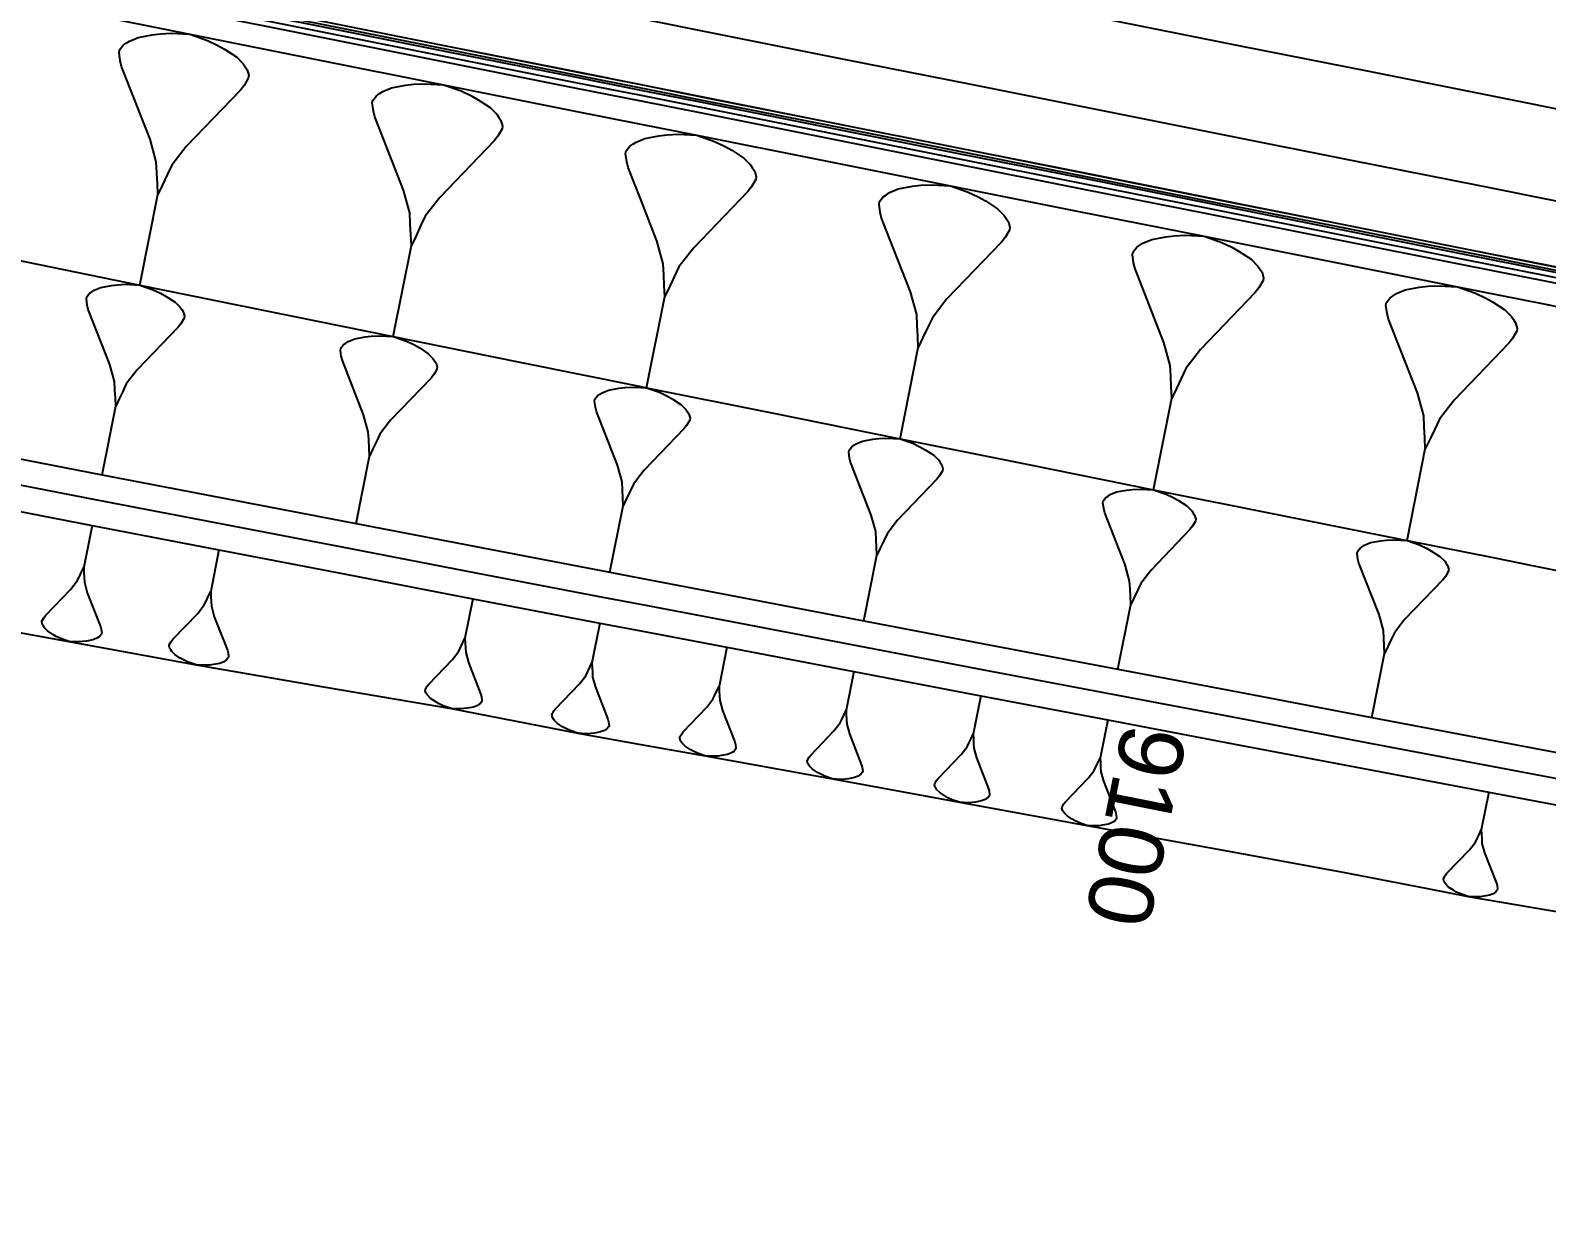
# Model space of a CAD drawing. Extents: x 389565 to 391267, y 804651 to 804848.
# Drawn here: x 389676.4 to 389735, y 804752.8 to 804799 of the extents above; entities that cross this region are included whole.
import ezdxf
from ezdxf.enums import TextEntityAlignment as Align

# ---------------------------------------------------------------- set-up
doc = ezdxf.new("R2010")
doc.units = 0
doc.layers.get('0').update_dxf_attribs({"linetype": 'CONTINUOUS'})
doc.styles.add('ARIAL', font='ARIAL.FON')

msp = doc.modelspace()

# ---------------------------------------------------------------- linework, layer by layer
at = {"color": 7}
for p, q in [((389680.5582, 804798.7254), (389681.0979, 804798.8258)), ((389681.0979, 804798.8258), (389681.4178, 804798.8661)), ((389681.4178, 804798.8661), (389681.8376, 804798.8864)), ((389681.8376, 804798.8864), (389682.5574, 804798.847)), ((389682.5574, 804798.847), (389683.2374, 804798.6077)), ((389679.8189, 804798.1449), (389679.8388, 804798.2449)), ((389679.8388, 804798.2449), (389679.9786, 804798.425)), ((389679.9786, 804798.425), (389680.0985, 804798.5051)), ((389680.0985, 804798.5051), (389680.2184, 804798.5851)), ((389680.2184, 804798.5851), (389680.5582, 804798.7254)), ((389683.2374, 804798.6077), (389683.6175, 804798.4281)), ((389683.6175, 804798.4281), (389683.8975, 804798.2683)), ((389683.8975, 804798.2683), (389684.3576, 804797.9688)), ((389679.8592, 804797.8251), (389679.8189, 804798.1449)), ((389679.9194, 804797.6052), (389679.8592, 804797.8251)), ((389681.0214, 804794.7871), (389679.9194, 804797.6052)), ((389684.3576, 804797.9688), (389684.6177, 804797.7091)), ((389684.6177, 804797.7091), (389684.6978, 804797.5892)), ((389684.8181, 804797.1495), (389684.6584, 804796.8694)), ((389684.6978, 804797.5892), (389684.7779, 804797.4693)), ((389684.7779, 804797.4693), (389684.838, 804797.2495)), ((389684.838, 804797.2495), (389684.8181, 804797.1495)), ((389684.5186, 804796.6894), (389682.4212, 804794.5083)), ((389684.6584, 804796.8694), (389684.5186, 804796.6894)), ((389689.6361, 804796.2898), (389689.7765, 804796.4705)), ((389689.7765, 804796.4705), (389689.8968, 804796.5509)), ((389689.8968, 804796.5509), (389690.0171, 804796.6313)), ((389690.0171, 804796.6313), (389690.3582, 804796.772)), ((389690.3582, 804796.772), (389690.8999, 804796.8728)), ((389690.8999, 804796.8728), (389691.221, 804796.9132)), ((389691.221, 804796.9132), (389691.6424, 804796.9337)), ((389691.6424, 804796.9337), (389692.3649, 804796.8941)), ((389692.3649, 804796.8941), (389693.0474, 804796.6539)), ((389693.0474, 804796.6539), (389693.4289, 804796.4736)), ((389693.4289, 804796.4736), (389693.71, 804796.3133)), ((389689.6161, 804796.1894), (389689.6361, 804796.2898)), ((389689.6566, 804795.8684), (389689.6161, 804796.1894)), ((389689.7169, 804795.6477), (389689.6566, 804795.8684)), ((389693.71, 804796.3133), (389694.1718, 804796.0127)), ((389694.1718, 804796.0127), (389694.4329, 804795.752)), ((389690.8231, 804792.819), (389689.7169, 804795.6477)), ((389694.4329, 804795.752), (389694.5133, 804795.6316)), ((389694.5133, 804795.6316), (389694.5936, 804795.5113)), ((389694.5936, 804795.5113), (389694.654, 804795.2906)), ((389694.654, 804795.2906), (389694.6341, 804795.1902)), ((389681.262, 804793.9075), (389681.0214, 804794.7871)), ((389694.3334, 804794.7284), (389692.2281, 804792.5392)), ((389694.4737, 804794.9092), (389694.3334, 804794.7284)), ((389694.6341, 804795.1902), (389694.4737, 804794.9092)), ((389699.6968, 804794.597), (389699.8175, 804794.6776)), ((389699.8175, 804794.6776), (389700, 804794.7529)), ((389700, 804794.7529), (389700.1596, 804794.8188)), ((389700.1596, 804794.8188), (389700.703, 804794.9199)), ((389700.703, 804794.9199), (389701.025, 804794.9604)), ((389701.025, 804794.9604), (389701.4477, 804794.9809)), ((389701.4477, 804794.9809), (389702.1724, 804794.9412)), ((389702.1724, 804794.9412), (389702.8569, 804794.7003)), ((389702.8569, 804794.7003), (389703.2395, 804794.5195)), ((389682.4212, 804794.5083), (389681.8619, 804793.7881)), ((389699.4154, 804794.2344), (389699.4354, 804794.3351)), ((389699.4559, 804793.9124), (389699.4154, 804794.2344)), ((389699.4354, 804794.3351), (389699.5761, 804794.5164)), ((389699.5761, 804794.5164), (389699.6968, 804794.597)), ((389703.2395, 804794.5195), (389703.5215, 804794.3587)), ((389703.5215, 804794.3587), (389703.9847, 804794.0571)), ((389681.2824, 804793.4877), (389681.262, 804793.9075)), ((389681.8619, 804793.7881), (389681.6823, 804793.4081)), ((389699.5165, 804793.691), (389699.4559, 804793.9124)), ((389700, 804792.4545), (389699.5165, 804793.691)), ((389703.9847, 804794.0571), (389704.2466, 804793.7957)), ((389704.2466, 804793.7957), (389704.3272, 804793.675)), ((389704.3272, 804793.675), (389704.4078, 804793.5543)), ((389704.4078, 804793.5543), (389704.4684, 804793.3329)), ((389681.3027, 804793.0679), (389681.2824, 804793.4877)), ((389681.3231, 804792.648), (389681.3027, 804793.0679)), ((389681.5027, 804793.028), (389681.3231, 804792.648)), ((389681.6823, 804793.4081), (389681.5027, 804793.028)), ((389704.2875, 804792.9503), (389704.1468, 804792.769)), ((389704.4483, 804793.2322), (389704.2875, 804792.9503)), ((389704.4684, 804793.3329), (389704.4483, 804793.2322)), ((389709.9625, 804792.8656), (389710.5071, 804792.9669)), ((389710.5071, 804792.9669), (389710.8299, 804793.0076)), ((389710.8299, 804793.0076), (389711.2535, 804793.0281)), ((389711.2535, 804793.0281), (389711.9798, 804792.9884)), ((389711.9798, 804792.9884), (389712.6659, 804792.7469)), ((389680.6263, 804789.1486), (389681.3231, 804792.648)), ((389691.0646, 804791.9362), (389690.8231, 804792.819)), ((389692.2281, 804792.5392), (389691.6668, 804791.8163)), ((389700.6259, 804790.8539), (389700, 804792.4545)), ((389704.1468, 804792.769), (389702.0351, 804790.5732)), ((389709.2166, 804792.2799), (389709.2366, 804792.3808)), ((389709.2366, 804792.3808), (389709.3777, 804792.5625)), ((389709.3777, 804792.5625), (389709.4987, 804792.6433)), ((389709.4987, 804792.6433), (389709.6197, 804792.7241)), ((389709.6197, 804792.7241), (389709.9625, 804792.8656)), ((389712.6659, 804792.7469), (389713.0494, 804792.5656)), ((389713.0494, 804792.5656), (389713.332, 804792.4045)), ((389713.332, 804792.4045), (389713.7962, 804792.1022)), ((389691.0851, 804791.5148), (389691.0646, 804791.9362)), ((389691.6668, 804791.8163), (389691.4865, 804791.4348)), ((389709.2572, 804791.9572), (389709.2166, 804792.2799)), ((389709.3179, 804791.7353), (389709.2572, 804791.9572)), ((389713.7962, 804792.1022), (389714.0587, 804791.8402)), ((389714.0587, 804791.8402), (389714.1395, 804791.7192)), ((389691.1055, 804791.0933), (389691.0851, 804791.5148)), ((389691.4865, 804791.4348), (389691.3062, 804791.0534)), ((389710.4299, 804788.8917), (389709.3179, 804791.7353)), ((389714.2609, 804791.2755), (389714.0998, 804790.9929)), ((389714.1395, 804791.7192), (389714.2203, 804791.5982)), ((389714.2203, 804791.5982), (389714.281, 804791.3764)), ((389714.281, 804791.3764), (389714.2609, 804791.2755)), ((389690.4265, 804787.1594), (389691.1259, 804790.6719)), ((389691.1259, 804790.6719), (389691.1055, 804791.0933)), ((389691.3062, 804791.0534), (389691.1259, 804790.6719)), ((389700.8682, 804789.9684), (389700.6259, 804790.8539)), ((389702.0351, 804790.5732), (389701.4722, 804789.8481)), ((389713.9587, 804790.8112), (389711.8423, 804788.6104)), ((389714.0998, 804790.9929), (389713.9587, 804790.8112)), ((389719.0399, 804790.427), (389719.1812, 804790.609)), ((389719.1812, 804790.609), (389719.3023, 804790.6899)), ((389719.3023, 804790.6899), (389719.4235, 804790.7708)), ((389719.4235, 804790.7708), (389719.7668, 804790.9125)), ((389719.7668, 804790.9125), (389720.3123, 804791.014)), ((389720.3123, 804791.014), (389720.6356, 804791.0547)), ((389720.6356, 804791.0547), (389721.0599, 804791.0753)), ((389721.0599, 804791.0753), (389721.7873, 804791.0355)), ((389721.7873, 804791.0355), (389722.4745, 804790.7936)), ((389722.4745, 804790.7936), (389722.8585, 804790.6121)), ((389722.8585, 804790.6121), (389723.1415, 804790.4507)), ((389719.0197, 804790.326), (389719.0399, 804790.427)), ((389719.0604, 804790.0027), (389719.0197, 804790.326)), ((389719.1212, 804789.7805), (389719.0604, 804790.0027)), ((389723.1415, 804790.4507), (389723.6065, 804790.148)), ((389723.6065, 804790.148), (389723.8694, 804789.8855)), ((389700.8887, 804789.5457), (389700.8682, 804789.9684)), ((389700.9092, 804789.123), (389700.8887, 804789.5457)), ((389701.2913, 804789.4656), (389701.1105, 804789.083)), ((389701.4722, 804789.8481), (389701.2913, 804789.4656)), ((389720.2349, 804786.9325), (389719.1212, 804789.7805)), ((389723.8694, 804789.8855), (389723.9503, 804789.7644)), ((389723.9503, 804789.7644), (389724.0312, 804789.6432)), ((389724.0312, 804789.6432), (389724.092, 804789.421)), ((389724.092, 804789.421), (389724.0719, 804789.32)), ((389678.5707, 804788.6933), (389678.6764, 804788.8295)), ((389678.6764, 804788.8295), (389678.7671, 804788.89)), ((389678.7671, 804788.89), (389678.8577, 804788.9505)), ((389678.8577, 804788.9505), (389679.1146, 804789.0566)), ((389679.1146, 804789.0566), (389679.5227, 804789.1325)), ((389679.5227, 804789.1325), (389679.7646, 804789.163)), ((389679.7646, 804789.163), (389680.082, 804789.1783)), ((389680.082, 804789.1783), (389680.6263, 804789.1486)), ((389680.6263, 804789.1486), (389681.1404, 804788.9676)), ((389681.1404, 804788.9676), (389681.4277, 804788.8318)), ((389681.4277, 804788.8318), (389681.6395, 804788.711)), ((389700.9297, 804788.7004), (389700.9092, 804789.123)), ((389701.1105, 804789.083), (389700.9297, 804788.7004)), ((389710.6727, 804788.0042), (389710.4299, 804788.8917)), ((389723.7692, 804788.855), (389721.6495, 804786.6508)), ((389723.9105, 804789.0369), (389723.7692, 804788.855)), ((389724.0719, 804789.32), (389723.9105, 804789.0369)), ((389729.1077, 804788.7367), (389729.229, 804788.8177)), ((389729.229, 804788.8177), (389729.5726, 804788.9596)), ((389729.5726, 804788.9596), (389730.1186, 804789.0611)), ((389730.1186, 804789.0611), (389730.4421, 804789.1018)), ((389730.4421, 804789.1018), (389730.8667, 804789.1224)), ((389730.8667, 804789.1224), (389731.5947, 804789.0826)), ((389731.5947, 804789.0826), (389732.2825, 804788.8405)), ((389732.2825, 804788.8405), (389732.6669, 804788.6588)), ((389678.5556, 804788.6177), (389678.5707, 804788.6933)), ((389678.5861, 804788.3759), (389678.5556, 804788.6177)), ((389678.6316, 804788.2096), (389678.5861, 804788.3759)), ((389681.6395, 804788.711), (389681.9874, 804788.4845)), ((389681.9874, 804788.4845), (389682.1841, 804788.2882)), ((389682.1841, 804788.2882), (389682.2446, 804788.1975)), ((389700.2281, 804785.1773), (389700.9297, 804788.7004)), ((389711.8423, 804788.6104), (389711.278, 804787.8837)), ((389728.8249, 804788.3725), (389728.8451, 804788.4736)), ((389728.8657, 804788.049), (389728.8249, 804788.3725)), ((389728.8451, 804788.4736), (389728.9865, 804788.6557)), ((389728.9865, 804788.6557), (389729.1077, 804788.7367)), ((389732.6669, 804788.6588), (389732.9501, 804788.4973)), ((389732.9501, 804788.4973), (389733.4155, 804788.1944)), ((389679.4648, 804786.0788), (389678.6316, 804788.2096)), ((389682.2148, 804787.6533), (389682.1091, 804787.5171)), ((389682.3356, 804787.865), (389682.2148, 804787.6533)), ((389682.2446, 804788.1975), (389682.3052, 804788.1069)), ((389682.3052, 804788.1069), (389682.3507, 804787.9406)), ((389682.3507, 804787.9406), (389682.3356, 804787.865)), ((389710.6932, 804787.5806), (389710.6727, 804788.0042)), ((389711.278, 804787.8837), (389711.0968, 804787.5002)), ((389728.9265, 804787.8266), (389728.8657, 804788.049)), ((389730.0411, 804784.9762), (389728.9265, 804787.8266)), ((389733.4155, 804788.1944), (389733.6786, 804787.9317)), ((389733.6786, 804787.9317), (389733.7596, 804787.8104)), ((389733.7596, 804787.8104), (389733.8405, 804787.6892)), ((389733.8405, 804787.6892), (389733.9014, 804787.4668)), ((389682.1091, 804787.5171), (389680.5232, 804785.868)), ((389688.6817, 804786.964), (389688.9352, 804787.0687)), ((389688.9352, 804787.0687), (389689.3378, 804787.1436)), ((389689.3378, 804787.1436), (389689.5764, 804787.1736)), ((389689.5764, 804787.1736), (389689.8896, 804787.1888)), ((389689.8896, 804787.1888), (389690.4265, 804787.1594)), ((389690.4265, 804787.1594), (389690.9337, 804786.9809)), ((389710.7138, 804787.157), (389710.6932, 804787.5806)), ((389710.7343, 804786.7333), (389710.7138, 804787.157)), ((389710.9155, 804787.1168), (389710.7343, 804786.7333)), ((389711.0968, 804787.5002), (389710.9155, 804787.1168)), ((389733.7197, 804787.0824), (389733.5783, 804786.9003)), ((389733.8813, 804787.3657), (389733.7197, 804787.0824)), ((389733.9014, 804787.4668), (389733.8813, 804787.3657)), ((389688.3837, 804786.6357), (389688.3986, 804786.7103)), ((389688.4137, 804786.3971), (389688.3837, 804786.6357)), ((389688.3986, 804786.7103), (389688.5028, 804786.8446)), ((389688.5028, 804786.8446), (389688.5923, 804786.9043)), ((389688.5923, 804786.9043), (389688.6817, 804786.964)), ((389690.9337, 804786.9809), (389691.2172, 804786.8469)), ((389691.2172, 804786.8469), (389691.4261, 804786.7277)), ((389691.4261, 804786.7277), (389691.7693, 804786.5043)), ((389691.7693, 804786.5043), (389691.9634, 804786.3106)), ((389710.0312, 804783.2022), (389710.7343, 804786.7333)), ((389720.4781, 804786.0437), (389720.2349, 804786.9325)), ((389721.6495, 804786.6508), (389721.0844, 804785.9229)), ((389733.5783, 804786.9003), (389731.4569, 804784.6943)), ((389679.6468, 804785.4138), (389679.4648, 804786.0788)), ((389688.4586, 804786.2331), (389688.4137, 804786.3971)), ((389689.2807, 804784.1309), (389688.4586, 804786.2331)), ((389691.9634, 804786.3106), (389692.0231, 804786.2211)), ((389692.1129, 804785.8931), (389691.9937, 804785.6842)), ((389692.0231, 804786.2211), (389692.0828, 804786.1317)), ((389692.0828, 804786.1317), (389692.1277, 804785.9677)), ((389692.1277, 804785.9677), (389692.1129, 804785.8931)), ((389720.4987, 804785.6194), (389720.4781, 804786.0437)), ((389721.0844, 804785.9229), (389720.9029, 804785.5389)), ((389679.6622, 804785.0963), (389679.6468, 804785.4138)), ((389680.1004, 804785.3234), (389679.9646, 804785.0361)), ((389680.5232, 804785.868), (389680.1004, 804785.3234)), ((389691.8894, 804785.5499), (389690.3248, 804783.9229)), ((389691.9937, 804785.6842), (389691.8894, 804785.5499)), ((389720.5193, 804785.1951), (389720.4987, 804785.6194)), ((389720.9029, 804785.5389), (389720.7214, 804785.1548)), ((389679.6776, 804784.7789), (389679.6622, 804785.0963)), ((389679.6929, 804784.4614), (389679.6776, 804784.7789)), ((389679.8288, 804784.7488), (389679.6929, 804784.4614)), ((389679.9646, 804785.0361), (389679.8288, 804784.7488)), ((389698.2132, 804784.6607), (389698.2278, 804784.7343)), ((389698.2278, 804784.7343), (389698.3307, 804784.8668)), ((389698.3307, 804784.8668), (389698.4189, 804784.9257)), ((389698.4189, 804784.9257), (389698.5071, 804784.9846)), ((389698.5071, 804784.9846), (389698.7571, 804785.0878)), ((389698.7571, 804785.0878), (389699.1542, 804785.1617)), ((389699.1542, 804785.1617), (389699.3896, 804785.1913)), ((389699.3896, 804785.1913), (389699.6985, 804785.2063)), ((389699.6985, 804785.2063), (389700, 804785.1898)), ((389700, 804785.1898), (389700.2281, 804785.1773)), ((389700.2281, 804785.1773), (389700.7285, 804785.0012)), ((389700.7285, 804785.0012), (389701.0081, 804784.869)), ((389701.0081, 804784.869), (389701.2141, 804784.7515)), ((389701.2141, 804784.7515), (389701.5527, 804784.5311)), ((389719.8356, 804781.2343), (389720.5398, 804784.7708)), ((389720.5398, 804784.7708), (389720.5193, 804785.1951)), ((389720.7214, 804785.1548), (389720.5398, 804784.7708)), ((389730.2845, 804784.0867), (389730.0411, 804784.9762)), ((389679.1661, 804781.8154), (389679.6929, 804784.4614)), ((389689.4602, 804783.4748), (389689.2807, 804784.1309)), ((389698.2428, 804784.4254), (389698.2132, 804784.6607)), ((389698.2871, 804784.2636), (389698.2428, 804784.4254)), ((389699.0979, 804782.19), (389698.2871, 804784.2636)), ((389701.5527, 804784.5311), (389701.7441, 804784.34)), ((389701.7441, 804784.34), (389701.803, 804784.2518)), ((389701.803, 804784.2518), (389701.8619, 804784.1636)), ((389701.8619, 804784.1636), (389701.9062, 804784.0018)), ((389731.4569, 804784.6943), (389730.8913, 804783.9659)), ((389690.3248, 804783.9229), (389689.9077, 804783.3857)), ((389701.6712, 804783.5897), (389700.1279, 804781.9849)), ((389701.774, 804783.7222), (389701.6712, 804783.5897)), ((389701.8915, 804783.9283), (389701.774, 804783.7222)), ((389701.9062, 804784.0018), (389701.8915, 804783.9283)), ((389730.3051, 804783.662), (389730.2845, 804784.0867)), ((389730.3257, 804783.2374), (389730.3051, 804783.662)), ((389730.7096, 804783.5815), (389730.5279, 804783.1971)), ((389730.8913, 804783.9659), (389730.7096, 804783.5815)), ((389689.4754, 804783.1616), (389689.4602, 804783.4748)), ((389689.4905, 804782.8484), (389689.4754, 804783.1616)), ((389689.7737, 804783.1022), (389689.6397, 804782.8187)), ((389689.9077, 804783.3857), (389689.7737, 804783.1022)), ((389708.1599, 804782.896), (389708.2469, 804782.9541)), ((389708.2469, 804782.9541), (389708.3339, 804783.0122)), ((389708.3339, 804783.0122), (389708.5805, 804783.114)), ((389708.5805, 804783.114), (389708.9721, 804783.1868)), ((389708.9721, 804783.1868), (389709.2042, 804783.216)), ((389709.2042, 804783.216), (389709.5089, 804783.2308)), ((389709.5089, 804783.2308), (389710.0312, 804783.2022)), ((389710.0312, 804783.2022), (389710.5246, 804783.0286)), ((389710.5246, 804783.0286), (389710.8004, 804782.8982)), ((389730.3463, 804782.8128), (389730.3257, 804783.2374)), ((389730.5279, 804783.1971), (389730.3463, 804782.8128)), ((389688.9859, 804779.9248), (389689.5057, 804782.5352)), ((389689.5057, 804782.5352), (389689.4905, 804782.8484)), ((389689.6397, 804782.8187), (389689.5057, 804782.5352)), ((389708.044, 804782.6928), (389708.0585, 804782.7653)), ((389708.0733, 804782.4607), (389708.044, 804782.6928)), ((389708.0585, 804782.7653), (389708.1599, 804782.896)), ((389708.1169, 804782.3011), (389708.0733, 804782.4607)), ((389710.8004, 804782.8982), (389711.0036, 804782.7823)), ((389711.0036, 804782.7823), (389711.3374, 804782.565)), ((389711.3374, 804782.565), (389711.5262, 804782.3766)), ((389711.5262, 804782.3766), (389711.5843, 804782.2896)), ((389729.6415, 804779.2733), (389730.3463, 804782.8128)), ((389699.275, 804781.5429), (389699.0979, 804782.19)), ((389700, 804781.8203), (389699.7164, 804781.455)), ((389700.1279, 804781.9849), (389700, 804781.8203)), ((389708.9166, 804780.2562), (389708.1169, 804782.3011)), ((389711.5557, 804781.7673), (389711.4543, 804781.6366)), ((389711.6716, 804781.9705), (389711.5557, 804781.7673)), ((389711.5843, 804782.2896), (389711.6424, 804782.2026)), ((389711.6424, 804782.2026), (389711.686, 804782.043)), ((389711.686, 804782.043), (389711.6716, 804781.9705)), ((389699.29, 804781.234), (389699.275, 804781.5429)), ((389699.3049, 804780.925), (389699.29, 804781.234)), ((389699.7164, 804781.455), (389699.5842, 804781.1754)), ((389711.4543, 804781.6366), (389709.9323, 804780.054)), ((389718.4052, 804781.1472), (389718.7914, 804781.2191)), ((389718.7914, 804781.2191), (389719.0203, 804781.2479)), ((389719.0203, 804781.2479), (389719.3206, 804781.2624)), ((389719.3206, 804781.2624), (389719.8356, 804781.2343)), ((389719.8356, 804781.2343), (389720.3221, 804781.063)), ((389698.8072, 804778.0413), (389699.3199, 804780.6161)), ((389699.3199, 804780.6161), (389699.3049, 804780.925)), ((389699.4521, 804780.8957), (389699.3199, 804780.6161)), ((389699.5842, 804781.1754), (389699.4521, 804780.8957)), ((389717.8763, 804780.7319), (389717.8906, 804780.8035)), ((389717.9051, 804780.5031), (389717.8763, 804780.7319)), ((389717.8906, 804780.8035), (389717.9906, 804780.9323)), ((389717.9906, 804780.9323), (389718.0764, 804780.9896)), ((389718.0764, 804780.9896), (389718.1621, 804781.0469)), ((389718.1621, 804781.0469), (389718.4052, 804781.1472)), ((389720.3221, 804781.063), (389720.594, 804780.9345)), ((389720.594, 804780.9345), (389720.7944, 804780.8202)), ((389720.7944, 804780.8202), (389721.1236, 804780.6059)), ((389721.1236, 804780.6059), (389721.3097, 804780.4201)), ((389709.0912, 804779.618), (389708.9166, 804780.2562)), ((389709.9323, 804780.054), (389709.5265, 804779.5313)), ((389717.9482, 804780.3458), (389717.9051, 804780.5031)), ((389718.7366, 804778.3295), (389717.9482, 804780.3458)), ((389721.3097, 804780.4201), (389721.367, 804780.3344)), ((389721.4531, 804780.0197), (389721.3388, 804779.8194)), ((389721.367, 804780.3344), (389721.4243, 804780.2486)), ((389721.4243, 804780.2486), (389721.4673, 804780.0913)), ((389721.4673, 804780.0913), (389721.4531, 804780.0197)), ((389678.7755, 804779.8539), (389678.4534, 804778.2364)), ((389709.106, 804779.3134), (389709.0912, 804779.618)), ((389709.5265, 804779.5313), (389709.3962, 804779.2556)), ((389721.2388, 804779.6905), (389719.7381, 804778.1301)), ((389721.3388, 804779.8194), (389721.2388, 804779.6905)), ((389683.6852, 804778.9078), (389683.3659, 804777.3037)), ((389709.1207, 804779.0087), (389709.106, 804779.3134)), ((389709.1355, 804778.7041), (389709.1207, 804779.0087)), ((389709.2658, 804778.9798), (389709.1355, 804778.7041)), ((389709.3962, 804779.2556), (389709.2658, 804778.9798)), ((389727.71, 804778.7781), (389727.724, 804778.8487)), ((389727.724, 804778.8487), (389727.8226, 804778.9757)), ((389727.8226, 804778.9757), (389727.9072, 804779.0321)), ((389727.9072, 804779.0321), (389727.9918, 804779.0886)), ((389727.9918, 804779.0886), (389728.2314, 804779.1875)), ((389728.2314, 804779.1875), (389728.6121, 804779.2584)), ((389728.6121, 804779.2584), (389728.8377, 804779.2868)), ((389728.8377, 804779.2868), (389729.1338, 804779.3011)), ((389729.1338, 804779.3011), (389729.6415, 804779.2733)), ((389729.6415, 804779.2733), (389730.1211, 804779.1045)), ((389730.1211, 804779.1045), (389730.3891, 804778.9778)), ((389730.3891, 804778.9778), (389730.5866, 804778.8652)), ((389730.5866, 804778.8652), (389730.9111, 804778.6539)), ((389708.6299, 804776.1648), (389709.1355, 804778.7041)), ((389718.9088, 804777.7002), (389718.7366, 804778.3295)), ((389727.7384, 804778.5525), (389727.71, 804778.7781)), ((389727.7808, 804778.3975), (389727.7384, 804778.5525)), ((389728.5581, 804776.4098), (389727.7808, 804778.3975)), ((389730.9111, 804778.6539), (389731.0946, 804778.4708)), ((389731.0946, 804778.4708), (389731.1511, 804778.3862)), ((389731.1511, 804778.3862), (389731.2076, 804778.3016)), ((389731.2076, 804778.3016), (389731.25, 804778.1466)), ((389677.9458, 804777.3765), (389678.2043, 804777.7094)), ((389678.2043, 804777.7094), (389678.2873, 804777.8851)), ((389678.2873, 804777.8851), (389678.3704, 804778.0607)), ((389678.3704, 804778.0607), (389678.4534, 804778.2364)), ((389678.4534, 804778.2364), (389678.4628, 804778.0423)), ((389678.4628, 804778.0423), (389678.4722, 804777.8483)), ((389678.4722, 804777.8483), (389678.4816, 804777.6542)), ((389718.9234, 804777.3998), (389718.9088, 804777.7002)), ((389719.7381, 804778.1301), (389719.338, 804777.6148)), ((389731.0247, 804777.7515), (389729.5454, 804776.2132)), ((389731.1233, 804777.8785), (389731.0247, 804777.7515)), ((389731.236, 804778.076), (389731.1233, 804777.8785)), ((389731.25, 804778.1466), (389731.236, 804778.076)), ((389676.9763, 804776.3683), (389677.9458, 804777.3765)), ((389678.4816, 804777.6542), (389678.5929, 804777.2477)), ((389678.5929, 804777.2477), (389679.1022, 804775.945)), ((389683.2012, 804776.9554), (389683.2835, 804777.1295)), ((389683.2835, 804777.1295), (389683.3659, 804777.3037)), ((389683.3659, 804777.3037), (389683.3752, 804777.1113)), ((389683.3752, 804777.1113), (389683.3845, 804776.9189)), ((389718.9379, 804777.0994), (389718.9234, 804777.3998)), ((389718.9525, 804776.7991), (389718.9379, 804777.0994)), ((389719.2095, 804777.3429), (389719.081, 804777.071)), ((389719.338, 804777.6148), (389719.2095, 804777.3429)), ((389682.8625, 804776.451), (389683.1189, 804776.7812)), ((389683.1189, 804776.7812), (389683.2012, 804776.9554)), ((389683.3845, 804776.9189), (389683.3938, 804776.7264)), ((389683.3938, 804776.7264), (389683.5041, 804776.3233)), ((389693.5058, 804777.0207), (389693.2009, 804775.4896)), ((389718.4539, 804774.2953), (389718.9525, 804776.7991)), ((389719.081, 804777.071), (389718.9525, 804776.7991)), ((389676.8287, 804776.1094), (389676.8379, 804776.1557)), ((389676.8565, 804776.0078), (389676.8287, 804776.1094)), ((389676.8379, 804776.1557), (389676.9117, 804776.2851)), ((389676.8935, 804775.9524), (389676.8565, 804776.0078)), ((389676.9305, 804775.897), (389676.8935, 804775.9524)), ((389676.9117, 804776.2851), (389676.9763, 804776.3683)), ((389679.1022, 804775.945), (389679.1301, 804775.8434)), ((389681.9011, 804775.4513), (389682.8625, 804776.451)), ((389683.5041, 804776.3233), (389684.0093, 804775.0315)), ((389698.4166, 804776.0798), (389698.1102, 804774.541)), ((389728.7278, 804775.7895), (389728.5581, 804776.4098)), ((389729.5454, 804776.2132), (389729.1509, 804775.7052)), ((389677.0507, 804775.7769), (389676.9305, 804775.897)), ((389677.2634, 804775.6385), (389677.0507, 804775.7769)), ((389677.3929, 804775.5647), (389677.2634, 804775.6385)), ((389677.5685, 804775.4816), (389677.3929, 804775.5647)), ((389677.8828, 804775.371), (389677.5685, 804775.4816)), ((389678.2156, 804775.3528), (389677.8828, 804775.371)), ((389678.4096, 804775.3622), (389678.2156, 804775.3528)), ((389678.5575, 804775.3808), (389678.4096, 804775.3622)), ((389678.807, 804775.4272), (389678.5575, 804775.3808)), ((389678.964, 804775.4921), (389678.807, 804775.4272)), ((389679.0194, 804775.5291), (389678.964, 804775.4921)), ((389679.0748, 804775.5661), (389679.0194, 804775.5291)), ((389679.1395, 804775.6493), (389679.0748, 804775.5661)), ((389679.1301, 804775.8434), (389679.1487, 804775.6955)), ((389679.1487, 804775.6955), (389679.1395, 804775.6493)), ((389681.7638, 804775.2404), (389681.8371, 804775.3688)), ((389681.8371, 804775.3688), (389681.9011, 804775.4513)), ((389693.0437, 804775.157), (389693.1223, 804775.3233)), ((389693.1223, 804775.3233), (389693.2009, 804775.4896)), ((389693.2009, 804775.4896), (389693.2098, 804775.3059)), ((389728.7422, 804775.4934), (389728.7278, 804775.7895)), ((389728.7565, 804775.1972), (389728.7422, 804775.4934)), ((389729.0243, 804775.4372), (389728.8976, 804775.1692)), ((389729.1509, 804775.7052), (389729.0243, 804775.4372)), ((389681.7547, 804775.1946), (389681.7638, 804775.2404)), ((389681.7823, 804775.0938), (389681.7547, 804775.1946)), ((389681.819, 804775.0389), (389681.7823, 804775.0938)), ((389681.8557, 804774.9839), (389681.819, 804775.0389)), ((389681.9749, 804774.8649), (389681.8557, 804774.9839)), ((389682.1858, 804774.7276), (389681.9749, 804774.8649)), ((389682.3142, 804774.6544), (389682.1858, 804774.7276)), ((389684.0462, 804774.7383), (389683.9821, 804774.6558)), ((389684.0093, 804775.0315), (389684.0368, 804774.9308)), ((389684.0368, 804774.9308), (389684.0553, 804774.7841)), ((389684.0553, 804774.7841), (389684.0462, 804774.7383)), ((389692.7205, 804774.6756), (389692.9652, 804774.9907)), ((389692.9652, 804774.9907), (389693.0437, 804775.157)), ((389693.2098, 804775.3059), (389693.2187, 804775.1222)), ((389693.2187, 804775.1222), (389693.2276, 804774.9385)), ((389693.2276, 804774.9385), (389693.3329, 804774.5537)), ((389703.3278, 804775.1406), (389703.0262, 804773.6259)), ((389728.2794, 804772.433), (389728.7709, 804774.9011)), ((389728.7709, 804774.9011), (389728.7565, 804775.1972)), ((389728.8976, 804775.1692), (389728.7709, 804774.9011)), ((389682.4884, 804774.572), (389682.3142, 804774.6544)), ((389682.8001, 804774.4623), (389682.4884, 804774.572)), ((389683.13, 804774.4443), (389682.8001, 804774.4623)), ((389683.3224, 804774.4536), (389683.13, 804774.4443)), ((389683.469, 804774.4721), (389683.3224, 804774.4536)), ((389683.7164, 804774.5181), (389683.469, 804774.4721)), ((389683.8722, 804774.5824), (389683.7164, 804774.5181)), ((389683.9271, 804774.6191), (389683.8722, 804774.5824)), ((389683.9821, 804774.6558), (389683.9271, 804774.6191)), ((389691.8028, 804773.7213), (389692.7205, 804774.6756)), ((389693.3329, 804774.5537), (389693.8151, 804773.3206)), ((389697.8733, 804774.0397), (389697.9523, 804774.2068)), ((389697.9523, 804774.2068), (389698.0312, 804774.3739)), ((389698.0312, 804774.3739), (389698.1102, 804774.541)), ((389698.1102, 804774.541), (389698.1192, 804774.3564)), ((389698.1192, 804774.3564), (389698.1281, 804774.1718)), ((389698.1281, 804774.1718), (389698.1371, 804773.9872)), ((389708.2393, 804774.2033), (389707.941, 804772.7053)), ((389691.6717, 804773.52), (389691.7416, 804773.6425)), ((389691.7416, 804773.6425), (389691.8028, 804773.7213)), ((389696.7051, 804772.764), (389697.6274, 804773.723)), ((389697.6274, 804773.723), (389697.8733, 804774.0397)), ((389698.1371, 804773.9872), (389698.2429, 804773.6005)), ((389698.2429, 804773.6005), (389698.7274, 804772.3613)), ((389702.9484, 804773.4614), (389703.0262, 804773.6259)), ((389703.0262, 804773.6259), (389703.035, 804773.4442)), ((389691.663, 804773.4763), (389691.6717, 804773.52)), ((389691.6893, 804773.3801), (389691.663, 804773.4763)), ((389691.7244, 804773.3276), (389691.6893, 804773.3801)), ((389691.7594, 804773.2752), (389691.7244, 804773.3276)), ((389691.8732, 804773.1615), (389691.7594, 804773.2752)), ((389692.0745, 804773.0305), (389691.8732, 804773.1615)), ((389692.1971, 804772.9606), (389692.0745, 804773.0305)), ((389693.8503, 804773.0407), (389693.7892, 804772.9619)), ((389693.8151, 804773.3206), (389693.8414, 804773.2244)), ((389693.8414, 804773.2244), (389693.859, 804773.0845)), ((389693.859, 804773.0845), (389693.8503, 804773.0407)), ((389702.5509, 804772.8207), (389702.7929, 804773.1324)), ((389702.7929, 804773.1324), (389702.8707, 804773.2969)), ((389702.8707, 804773.2969), (389702.9484, 804773.4614)), ((389703.035, 804773.4442), (389703.0438, 804773.2624)), ((389703.0438, 804773.2624), (389703.0526, 804773.0807)), ((389703.0526, 804773.0807), (389703.1567, 804772.7)), ((389713.1511, 804773.2677), (389712.8551, 804771.781)), ((389692.3633, 804772.882), (389692.1971, 804772.9606)), ((389692.6609, 804772.7773), (389692.3633, 804772.882)), ((389692.9758, 804772.7601), (389692.6609, 804772.7773)), ((389693.1595, 804772.769), (389692.9758, 804772.7601)), ((389693.2994, 804772.7866), (389693.1595, 804772.769)), ((389693.5356, 804772.8305), (389693.2994, 804772.7866)), ((389693.6842, 804772.8919), (389693.5356, 804772.8305)), ((389693.7367, 804772.9269), (389693.6842, 804772.8919)), ((389693.7892, 804772.9619), (389693.7367, 804772.9269)), ((389696.5647, 804772.5177), (389696.5734, 804772.5617)), ((389696.5911, 804772.421), (389696.5647, 804772.5177)), ((389696.5734, 804772.5617), (389696.6436, 804772.6848)), ((389696.6263, 804772.3683), (389696.5911, 804772.421)), ((389696.6436, 804772.6848), (389696.7051, 804772.764)), ((389701.643, 804771.8766), (389702.5509, 804772.8207)), ((389703.1567, 804772.7), (389703.6338, 804771.4802)), ((389707.7872, 804772.38), (389707.8641, 804772.5426)), ((389707.8641, 804772.5426), (389707.941, 804772.7053)), ((389707.941, 804772.7053), (389707.9497, 804772.5256)), ((389707.9497, 804772.5256), (389707.9584, 804772.3459)), ((389696.6615, 804772.3156), (389696.6263, 804772.3683)), ((389696.7759, 804772.2014), (389696.6615, 804772.3156)), ((389696.9782, 804772.0697), (389696.7759, 804772.2014)), ((389697.1014, 804771.9995), (389696.9782, 804772.0697)), ((389697.2685, 804771.9205), (389697.1014, 804771.9995)), ((389697.5675, 804771.8153), (389697.2685, 804771.9205)), ((389697.884, 804771.7979), (389697.5675, 804771.8153)), ((389698.0686, 804771.8069), (389697.884, 804771.7979)), ((389698.2092, 804771.8246), (389698.0686, 804771.8069)), ((389698.4465, 804771.8688), (389698.2092, 804771.8246)), ((389698.5959, 804771.9304), (389698.4465, 804771.8688)), ((389698.6487, 804771.9656), (389698.5959, 804771.9304)), ((389698.7014, 804772.0008), (389698.6487, 804771.9656)), ((389698.7629, 804772.08), (389698.7014, 804772.0008)), ((389698.7274, 804772.3613), (389698.7539, 804772.2646)), ((389698.7539, 804772.2646), (389698.7716, 804772.124)), ((389698.7716, 804772.124), (389698.7629, 804772.08)), ((389701.5133, 804771.6774), (389701.5824, 804771.7986)), ((389701.5824, 804771.7986), (389701.643, 804771.8766)), ((389706.5731, 804770.9754), (389707.471, 804771.909)), ((389707.471, 804771.909), (389707.7103, 804772.2173)), ((389707.7103, 804772.2173), (389707.7872, 804772.38)), ((389707.9584, 804772.3459), (389707.9671, 804772.1661)), ((389707.9671, 804772.1661), (389708.0702, 804771.7897)), ((389718.0634, 804772.3338), (389717.7701, 804770.8609)), ((389701.5047, 804771.6341), (389701.5133, 804771.6774)), ((389701.5307, 804771.539), (389701.5047, 804771.6341)), ((389701.5654, 804771.4871), (389701.5307, 804771.539)), ((389701.6001, 804771.4352), (389701.5654, 804771.4871)), ((389701.7127, 804771.3228), (389701.6001, 804771.4352)), ((389701.9118, 804771.1931), (389701.7127, 804771.3228)), ((389703.6338, 804771.4802), (389703.6598, 804771.385)), ((389703.6598, 804771.385), (389703.6772, 804771.2465)), ((389703.6772, 804771.2465), (389703.6686, 804771.2033)), ((389708.0702, 804771.7897), (389708.5419, 804770.5833)), ((389712.3886, 804770.9907), (389712.6262, 804771.2967)), ((389712.6262, 804771.2967), (389712.7025, 804771.4582)), ((389712.7025, 804771.4582), (389712.7788, 804771.6196)), ((389712.7788, 804771.6196), (389712.8551, 804771.781)), ((389712.8551, 804771.781), (389712.8638, 804771.6027)), ((389712.8638, 804771.6027), (389712.8724, 804771.4243)), ((389712.8724, 804771.4243), (389712.8811, 804771.246)), ((389712.8811, 804771.246), (389712.9833, 804770.8723)), ((389702.033, 804771.124), (389701.9118, 804771.1931)), ((389702.1975, 804771.0462), (389702.033, 804771.124)), ((389702.4919, 804770.9426), (389702.1975, 804771.0462)), ((389702.8034, 804770.9256), (389702.4919, 804770.9426)), ((389702.9852, 804770.9344), (389702.8034, 804770.9256)), ((389703.1236, 804770.9518), (389702.9852, 804770.9344)), ((389703.3572, 804770.9953), (389703.1236, 804770.9518)), ((389703.5043, 804771.056), (389703.3572, 804770.9953)), ((389703.5562, 804771.0907), (389703.5043, 804771.056)), ((389703.6081, 804771.1253), (389703.5562, 804771.0907)), ((389703.6686, 804771.2033), (389703.6081, 804771.1253)), ((389706.4364, 804770.7356), (389706.4449, 804770.7784)), ((389706.4621, 804770.6415), (389706.4364, 804770.7356)), ((389706.4449, 804770.7784), (389706.5133, 804770.8983)), ((389706.4964, 804770.5902), (389706.4621, 804770.6415)), ((389706.5133, 804770.8983), (389706.5731, 804770.9754)), ((389711.4976, 804770.0642), (389712.3886, 804770.9907)), ((389712.9833, 804770.8723), (389713.4515, 804769.6751)), ((389717.6189, 804770.541), (389717.6945, 804770.701)), ((389717.6945, 804770.701), (389717.7701, 804770.8609)), ((389717.7701, 804770.8609), (389717.7786, 804770.6842)), ((389717.7786, 804770.6842), (389717.7872, 804770.5075)), ((389706.5307, 804770.5388), (389706.4964, 804770.5902)), ((389706.6421, 804770.4277), (389706.5307, 804770.5388)), ((389706.839, 804770.2995), (389706.6421, 804770.4277)), ((389706.9589, 804770.2311), (389706.839, 804770.2995)), ((389707.1216, 804770.1542), (389706.9589, 804770.2311)), ((389707.4126, 804770.0518), (389707.1216, 804770.1542)), ((389707.7207, 804770.0349), (389707.4126, 804770.0518)), ((389707.9005, 804770.0436), (389707.7207, 804770.0349)), ((389708.0374, 804770.0608), (389707.9005, 804770.0436)), ((389708.2684, 804770.1038), (389708.0374, 804770.0608)), ((389708.4139, 804770.1639), (389708.2684, 804770.1038)), ((389708.4652, 804770.1981), (389708.4139, 804770.1639)), ((389708.5165, 804770.2324), (389708.4652, 804770.1981)), ((389708.5763, 804770.3095), (389708.5165, 804770.2324)), ((389708.5419, 804770.5833), (389708.5676, 804770.4892)), ((389708.5676, 804770.4892), (389708.5849, 804770.3523)), ((389708.5849, 804770.3523), (389708.5763, 804770.3095)), ((389711.4382, 804769.9877), (389711.4976, 804770.0642)), ((389716.4251, 804769.1599), (389717.3079, 804770.0779)), ((389717.3079, 804770.0779), (389717.5433, 804770.3811)), ((389717.5433, 804770.3811), (389717.6189, 804770.541)), ((389717.7872, 804770.5075), (389717.7958, 804770.3308)), ((389717.7958, 804770.3308), (389717.8971, 804769.9606)), ((389711.3619, 804769.8263), (389711.3704, 804769.8687)), ((389711.3875, 804769.7328), (389711.3619, 804769.8263)), ((389711.3704, 804769.8687), (389711.4382, 804769.9877)), ((389711.4215, 804769.6819), (389711.3875, 804769.7328)), ((389711.4555, 804769.631), (389711.4215, 804769.6819)), ((389711.566, 804769.5207), (389711.4555, 804769.631)), ((389711.7615, 804769.3934), (389711.566, 804769.5207)), ((389713.4515, 804769.6751), (389713.477, 804769.5817)), ((389713.477, 804769.5817), (389713.4941, 804769.4458)), ((389717.8971, 804769.9606), (389718.3609, 804768.7745)), ((389732.8021, 804769.5428), (389732.5119, 804768.0857)), ((389711.8804, 804769.3256), (389711.7615, 804769.3934)), ((389712.0419, 804769.2493), (389711.8804, 804769.3256)), ((389712.3307, 804769.1476), (389712.0419, 804769.2493)), ((389712.6365, 804769.1309), (389712.3307, 804769.1476)), ((389712.8149, 804769.1395), (389712.6365, 804769.1309)), ((389712.9508, 804769.1566), (389712.8149, 804769.1395)), ((389713.1801, 804769.1993), (389712.9508, 804769.1566)), ((389713.3244, 804769.2588), (389713.1801, 804769.1993)), ((389713.3753, 804769.2929), (389713.3244, 804769.2588)), ((389713.4263, 804769.3269), (389713.3753, 804769.2929)), ((389713.4857, 804769.4034), (389713.4263, 804769.3269)), ((389713.4941, 804769.4458), (389713.4857, 804769.4034)), ((389716.2906, 804768.9242), (389716.299, 804768.9663)), ((389716.316, 804768.8317), (389716.2906, 804768.9242)), ((389716.299, 804768.9663), (389716.3662, 804769.0842)), ((389716.3662, 804769.0842), (389716.4251, 804769.1599)), ((389716.3497, 804768.7812), (389716.316, 804768.8317)), ((389716.3834, 804768.7307), (389716.3497, 804768.7812)), ((389716.4929, 804768.6214), (389716.3834, 804768.7307)), ((389716.6865, 804768.4954), (389716.4929, 804768.6214)), ((389716.8044, 804768.4281), (389716.6865, 804768.4954)), ((389716.9643, 804768.3525), (389716.8044, 804768.4281)), ((389717.2505, 804768.2518), (389716.9643, 804768.3525)), ((389718.092, 804768.303), (389717.8648, 804768.2607)), ((389718.235, 804768.362), (389718.092, 804768.303)), ((389718.2855, 804768.3957), (389718.235, 804768.362)), ((389718.3359, 804768.4294), (389718.2855, 804768.3957)), ((389718.3948, 804768.5052), (389718.3359, 804768.4294)), ((389718.3609, 804768.7745), (389718.3862, 804768.6819)), ((389718.3862, 804768.6819), (389718.4032, 804768.5473)), ((389718.4032, 804768.5473), (389718.3948, 804768.5052)), ((389717.5535, 804768.2352), (389717.2505, 804768.2518)), ((389717.7302, 804768.2438), (389717.5535, 804768.2352)), ((389717.8648, 804768.2607), (389717.7302, 804768.2438)), ((389732.2876, 804767.611), (389732.3624, 804767.7692)), ((389732.3624, 804767.7692), (389732.4372, 804767.9275)), ((389732.4372, 804767.9275), (389732.5119, 804768.0857)), ((389732.5119, 804768.0857), (389732.5204, 804767.9109)), ((389732.5204, 804767.9109), (389732.5289, 804767.7361)), ((389732.5289, 804767.7361), (389732.5374, 804767.5613)), ((389731.1814, 804766.4029), (389732.0547, 804767.3111)), ((389732.0547, 804767.3111), (389732.2876, 804767.611)), ((389732.5374, 804767.5613), (389732.6376, 804767.195)), ((389732.6376, 804767.195), (389733.0964, 804766.0216)), ((389731.0484, 804766.1697), (389731.0566, 804766.2114)), ((389731.0734, 804766.0782), (389731.0484, 804766.1697)), ((389731.0566, 804766.2114), (389731.1232, 804766.328)), ((389731.1068, 804766.0282), (389731.0734, 804766.0782)), ((389731.1401, 804765.9783), (389731.1068, 804766.0282)), ((389731.1232, 804766.328), (389731.1814, 804766.4029)), ((389731.2484, 804765.8702), (389731.1401, 804765.9783)), ((389733.0964, 804766.0216), (389733.1215, 804765.93)), ((389733.1215, 804765.93), (389733.1382, 804765.7969)), ((389731.44, 804765.7455), (389731.2484, 804765.8702)), ((389731.5566, 804765.679), (389731.44, 804765.7455)), ((389731.7148, 804765.6042), (389731.5566, 804765.679)), ((389731.998, 804765.5045), (389731.7148, 804765.6042)), ((389732.2977, 804765.4881), (389731.998, 804765.5045)), ((389732.4725, 804765.4966), (389732.2977, 804765.4881)), ((389732.6057, 804765.5134), (389732.4725, 804765.4966)), ((389732.8304, 804765.5552), (389732.6057, 804765.5134)), ((389732.9719, 804765.6136), (389732.8304, 804765.5552)), ((389733.0218, 804765.6469), (389732.9719, 804765.6136)), ((389733.0717, 804765.6803), (389733.0218, 804765.6469)), ((389733.13, 804765.7552), (389733.0717, 804765.6803)), ((389733.1382, 804765.7969), (389733.13, 804765.7552))]:
    msp.add_line(p, q, dxfattribs=at)
at = {"color": 7, "linetype": 'CONTINUOUS'}
for points in [[(389627.7883, 804800), (389631.6462, 804799.2003), (389636.5426, 804798.1872), (389641.4394, 804797.1758), (389646.3365, 804796.1663), (389651.234, 804795.1584), (389656.1318, 804794.1524), (389661.03, 804793.1481), (389665.9285, 804792.1456), (389670.8274, 804791.1448), (389675.7267, 804790.1458), (389680.6263, 804789.1486), (389685.5262, 804788.1531), (389690.4265, 804787.1594), (389695.3271, 804786.1675), (389700, 804785.2234)], [(389682.3486, 804800), (389682.7703, 804799.916), (389687.674, 804798.9396), (389692.5778, 804797.9631), (389697.4815, 804796.9867), (389700, 804796.4852)], [(389683.3728, 804800), (389687.7131, 804799.1357), (389692.6168, 804798.1593), (389697.5206, 804797.1829), (389700, 804796.6891)], [(389715.1718, 804800), (389718.3482, 804799.3675), (389723.2519, 804798.3911), (389728.1557, 804797.4146), (389733.0594, 804796.4382), (389736.394, 804795.7742), (389737.9631, 804795.4617), (389742.8669, 804794.4853), (389747.7706, 804793.5089), (389752.6743, 804792.5324), (389757.578, 804791.556), (389762.4818, 804790.5795), (389767.3855, 804789.6031), (389772.2892, 804788.6266), (389777.193, 804787.6502), (389782.0967, 804786.6738), (389787.0004, 804785.6973), (389791.9041, 804784.7209), (389796.8079, 804783.7444), (389800, 804783.1088)], [(389700, 804799.4523), (389702.9535, 804798.8642), (389707.8572, 804797.8878), (389712.761, 804796.9113), (389717.6647, 804795.9349), (389722.5684, 804794.9585), (389727.4722, 804793.982), (389732.3759, 804793.0056), (389735.7104, 804792.3416), (389737.2796, 804792.0291), (389742.1833, 804791.0527), (389747.0871, 804790.0762), (389751.9908, 804789.0998), (389756.8945, 804788.1234), (389761.7983, 804787.1469), (389766.702, 804786.1705), (389771.6057, 804785.194), (389776.5095, 804784.2176), (389781.4132, 804783.2411), (389786.3169, 804782.2647), (389791.2206, 804781.2883), (389796.1244, 804780.3118), (389800, 804779.5401)], [(389700, 804796.6891), (389702.4243, 804796.2064), (389707.328, 804795.23), (389712.2317, 804794.2535), (389717.1355, 804793.2771), (389722.0392, 804792.3006), (389726.9429, 804791.3242), (389731.8467, 804790.3478), (389735.1812, 804789.6838), (389736.7504, 804789.3713), (389741.6541, 804788.3949), (389746.5578, 804787.4184), (389751.4616, 804786.442), (389756.3653, 804785.4655), (389761.269, 804784.4891), (389766.1728, 804783.5127), (389771.0765, 804782.5362), (389775.9802, 804781.5598), (389780.8839, 804780.5833), (389785.7877, 804779.6069), (389790.6914, 804778.6304), (389795.5951, 804777.654), (389800, 804776.7769)], [(389700, 804796.4852), (389702.3852, 804796.0103), (389707.289, 804795.0338), (389712.1927, 804794.0574), (389717.0964, 804793.0809), (389722.0001, 804792.1045), (389726.9039, 804791.128), (389731.8076, 804790.1516), (389735.1422, 804789.4876), (389736.7113, 804789.1752), (389741.6151, 804788.1987), (389746.5188, 804787.2223), (389751.4225, 804786.2458), (389756.3262, 804785.2694), (389761.23, 804784.2929), (389766.1337, 804783.3165), (389771.0374, 804782.3401), (389775.9412, 804781.3636), (389780.8449, 804780.3872), (389785.7486, 804779.4107), (389790.6523, 804778.4343), (389795.5561, 804777.4578), (389800, 804776.573)], [(389620.2765, 804793.3074), (389623.8014, 804792.6121), (389625.182, 804792.34), (389630.0879, 804791.3744), (389634.9941, 804790.4106), (389639.9007, 804789.4485), (389644.8076, 804788.4882), (389649.7149, 804787.5297), (389654.6226, 804786.5729), (389659.5306, 804785.6179), (389664.4389, 804784.6646), (389669.3476, 804783.7131), (389674.2567, 804782.7634), (389679.1661, 804781.8154), (389684.0758, 804780.8692), (389688.9859, 804779.9248), (389693.8964, 804778.9822), (389698.8072, 804778.0413), (389700, 804777.8132)], [(389700, 804776.7951), (389698.6119, 804777.0605), (389693.7011, 804778.0014), (389688.7906, 804778.9441), (389683.8805, 804779.8885), (389678.9708, 804780.8347), (389674.0614, 804781.7826), (389669.1523, 804782.7324), (389664.2436, 804783.6839), (389659.3353, 804784.6371), (389654.4273, 804785.5921), (389649.5196, 804786.5489), (389644.6124, 804787.5075), (389639.7054, 804788.4678), (389634.7988, 804789.4299), (389629.8926, 804790.3937), (389624.9867, 804791.3593), (389623.6061, 804791.6314), (389620.0812, 804792.3267)], [(389619.0866, 804787.3322), (389622.5599, 804786.3776), (389623.9203, 804786.0039), (389628.8412, 804785.1134), (389633.7751, 804784.2889), (389638.6723, 804783.2794), (389643.5785, 804782.3155), (389648.4568, 804781.2112), (389653.3572, 804780.2181), (389658.2483, 804779.1783), (389663.1375, 804778.129), (389668.0379, 804777.1358), (389672.9607, 804776.2552), (389677.8828, 804775.371), (389682.8001, 804774.4623), (389687.7298, 804773.6163), (389692.6609, 804772.7773), (389697.5675, 804771.8153), (389700, 804771.3842)], [(389700, 804785.2234), (389700.2281, 804785.1773), (389705.1295, 804784.1889), (389710.0312, 804783.2022), (389714.9332, 804782.2174), (389719.8356, 804781.2343), (389724.7384, 804780.2529), (389729.6415, 804779.2733), (389732.9758, 804778.6082), (389734.5449, 804778.2954), (389739.4484, 804777.3179), (389744.352, 804776.3404), (389749.2555, 804775.3629), (389754.159, 804774.3854), (389759.0625, 804773.4079), (389763.966, 804772.4304), (389768.8696, 804771.4529), (389773.7731, 804770.4754), (389778.6766, 804769.4979), (389783.5801, 804768.5205), (389788.4836, 804767.543), (389793.3872, 804766.5655), (389798.2907, 804765.588), (389800, 804765.2472)], [(389700, 804777.8132), (389703.7183, 804777.1021), (389708.6299, 804776.1648), (389713.5417, 804775.2292), (389718.4539, 804774.2953), (389723.3665, 804773.3633), (389728.2794, 804772.433), (389731.6204, 804771.8014), (389733.1927, 804771.5043), (389738.106, 804770.5761), (389743.0193, 804769.6479), (389747.9327, 804768.7197), (389752.846, 804767.7914), (389757.7593, 804766.8632), (389762.6727, 804765.935), (389767.586, 804765.0068), (389772.4993, 804764.0785), (389777.4126, 804763.1503), (389782.326, 804762.2221), (389787.2393, 804761.2939), (389792.1526, 804760.3657), (389797.066, 804759.4374), (389800, 804758.8831)], [(389800, 804757.8655), (389796.8707, 804758.4567), (389791.9573, 804759.3849), (389787.044, 804760.3131), (389782.1307, 804761.2414), (389777.2174, 804762.1696), (389772.304, 804763.0978), (389767.3907, 804764.026), (389762.4774, 804764.9542), (389757.564, 804765.8825), (389752.6507, 804766.8107), (389747.7374, 804767.7389), (389742.824, 804768.6671), (389737.9107, 804769.5954), (389732.9974, 804770.5236), (389731.4251, 804770.8206), (389728.0841, 804771.4522), (389723.1712, 804772.3825), (389718.2586, 804773.3146), (389713.3464, 804774.2484), (389708.4346, 804775.184), (389703.5231, 804776.1214), (389700, 804776.7951)], [(389700, 804771.3842), (389702.4919, 804770.9426), (389707.4126, 804770.0518), (389712.3307, 804769.1476), (389717.2505, 804768.2518), (389722.1725, 804767.3671), (389727.0902, 804766.4609), (389730.4276, 804765.8111), (389731.998, 804765.5045), (389736.9295, 804764.6678), (389736.9343, 804764.6918), (389741.8476, 804763.7636), (389746.761, 804762.8354), (389751.6743, 804761.9071), (389756.5876, 804760.9789), (389761.501, 804760.0507), (389766.4143, 804759.1224), (389771.3276, 804758.1942), (389776.2409, 804757.266), (389781.1543, 804756.3378), (389786.0676, 804755.4095), (389790.9809, 804754.4813), (389795.8943, 804753.5531), (389800, 804752.7774)]]:
    msp.add_lwpolyline(points, dxfattribs=at)
at = {"color": 1, "linetype": 'CONTINUOUS'}
for points in [[(389676.7672, 804800), (389677.6537, 804799.8235), (389682.5574, 804798.847), (389687.4612, 804797.8706), (389692.3649, 804796.8941), (389697.2686, 804795.9177), (389700, 804795.3738)], [(389681.2733, 804800), (389682.7293, 804799.7101), (389687.633, 804798.7336), (389692.5368, 804797.7572), (389697.4405, 804796.7807), (389700, 804796.2711)], [(389683.808, 804800), (389687.7297, 804799.2191), (389692.6334, 804798.2427), (389697.5372, 804797.2662), (389700, 804796.7758)], [(389684.4225, 804800), (389687.7531, 804799.3368), (389692.6569, 804798.3604), (389697.5606, 804797.3839), (389700, 804796.8982)], [(389700, 804796.8982), (389702.4643, 804796.4075), (389707.368, 804795.431), (389712.2718, 804794.4546), (389717.1755, 804793.4781), (389722.0792, 804792.5017), (389726.983, 804791.5252), (389731.8867, 804790.5488), (389735.2212, 804789.8848), (389736.7904, 804789.5724), (389741.6941, 804788.5959), (389746.5979, 804787.6195), (389751.5016, 804786.643), (389756.4053, 804785.6666), (389761.3091, 804784.6901), (389766.2128, 804783.7137), (389771.1165, 804782.7373), (389776.0203, 804781.7608), (389780.924, 804780.7844), (389785.8277, 804779.8079), (389790.7314, 804778.8315), (389795.6352, 804777.855), (389800, 804776.9859)], [(389700, 804796.7758), (389702.4409, 804796.2898), (389707.3446, 804795.3133), (389712.2483, 804794.3369), (389717.1521, 804793.3604), (389722.0558, 804792.384), (389726.9595, 804791.4076), (389731.8633, 804790.4311), (389735.1978, 804789.7671), (389736.767, 804789.4547), (389741.6707, 804788.4782), (389746.5744, 804787.5018), (389751.4782, 804786.5253), (389756.3819, 804785.5489), (389761.2856, 804784.5725), (389766.1894, 804783.596), (389771.0931, 804782.6196), (389775.9968, 804781.6431), (389780.9005, 804780.6667), (389785.8043, 804779.6902), (389790.708, 804778.7138), (389795.6117, 804777.7374), (389800, 804776.8636)], [(389700, 804796.2711), (389702.3442, 804795.8043), (389707.2479, 804794.8279), (389712.1517, 804793.8514), (389717.0554, 804792.875), (389721.9591, 804791.8985), (389726.8629, 804790.9221), (389731.7666, 804789.9456), (389735.1011, 804789.2817), (389736.6703, 804788.9692), (389741.574, 804787.9928), (389746.4778, 804787.0163), (389751.3815, 804786.0399), (389756.2852, 804785.0634), (389761.189, 804784.087), (389766.0927, 804783.1105), (389770.9964, 804782.1341), (389775.9002, 804781.1577), (389780.8039, 804780.1812), (389785.7076, 804779.2048), (389790.6113, 804778.2283), (389795.5151, 804777.2519), (389800, 804776.3588)], [(389700, 804795.3738), (389702.1724, 804794.9412), (389707.0761, 804793.9648), (389711.9798, 804792.9884), (389716.8835, 804792.0119), (389721.7873, 804791.0355), (389726.691, 804790.059), (389731.5947, 804789.0826), (389734.9293, 804788.4186), (389736.4985, 804788.1061), (389741.4022, 804787.1297), (389746.3059, 804786.1533), (389751.2097, 804785.1768), (389756.1134, 804784.2004), (389761.0171, 804783.2239), (389765.9208, 804782.2475), (389770.8246, 804781.271), (389775.7283, 804780.2946), (389780.632, 804779.3182), (389785.5358, 804778.3417), (389790.4395, 804777.3653), (389795.3432, 804776.3888), (389800, 804775.4616)], [(389619.8859, 804791.3459), (389623.4108, 804790.6506), (389624.7914, 804790.3786), (389629.6973, 804789.4129), (389634.6035, 804788.4491), (389639.5101, 804787.487), (389644.4171, 804786.5267), (389649.3244, 804785.5682), (389654.232, 804784.6114), (389659.14, 804783.6564), (389664.0483, 804782.7031), (389668.957, 804781.7516), (389673.8661, 804780.8019), (389678.7755, 804779.8539), (389683.6852, 804778.9078), (389688.5954, 804777.9633), (389693.5058, 804777.0207), (389698.4166, 804776.0798), (389700, 804775.777)], [(389700, 804775.777), (389703.3278, 804775.1406), (389708.2393, 804774.2033), (389713.1511, 804773.2677), (389718.0634, 804772.3338), (389722.9759, 804771.4018), (389727.8888, 804770.4715), (389731.2298, 804769.8399), (389732.8021, 804769.5428), (389737.7154, 804768.6146), (389742.6288, 804767.6864), (389747.5421, 804766.7582), (389752.4554, 804765.8299), (389757.3687, 804764.9017), (389762.2821, 804763.9735), (389767.1954, 804763.0453), (389772.1087, 804762.1171), (389777.0221, 804761.1888), (389781.9354, 804760.2606), (389786.8487, 804759.3324), (389791.7621, 804758.4042), (389796.6754, 804757.4759), (389800, 804756.8479)]]:
    msp.add_lwpolyline(points, dxfattribs=at)
at = {"color": 2, "linetype": 'CONTINUOUS'}
for points in [[(389684.4481, 804800), (389687.7541, 804799.3417), (389692.6578, 804798.3653), (389697.5616, 804797.3888), (389700, 804796.9033)], [(389700, 804796.9033), (389702.4653, 804796.4124), (389707.369, 804795.4359), (389712.2728, 804794.4595), (389717.1765, 804793.483), (389722.0802, 804792.5066), (389726.9839, 804791.5302), (389731.8877, 804790.5537), (389735.2222, 804789.8897), (389736.7914, 804789.5773), (389741.6951, 804788.6008), (389746.5989, 804787.6244), (389751.5026, 804786.6479), (389756.4063, 804785.6715), (389761.31, 804784.6951), (389766.2138, 804783.7186), (389771.1175, 804782.7422), (389776.0212, 804781.7657), (389780.925, 804780.7893), (389785.8287, 804779.8128), (389790.7324, 804778.8364), (389795.6361, 804777.86), (389800, 804776.991)]]:
    msp.add_lwpolyline(points, dxfattribs=at)

# ---------------------------------------------------------------- texts
at = {"color": 2, "style": 'ARIAL'}
msp.add_text('9100', height=2.5, rotation=258.738, dxfattribs=at).set_placement((389721.1416, 804771.791), align=Align.TOP_LEFT)

doc.saveas('drawing.dxf')
